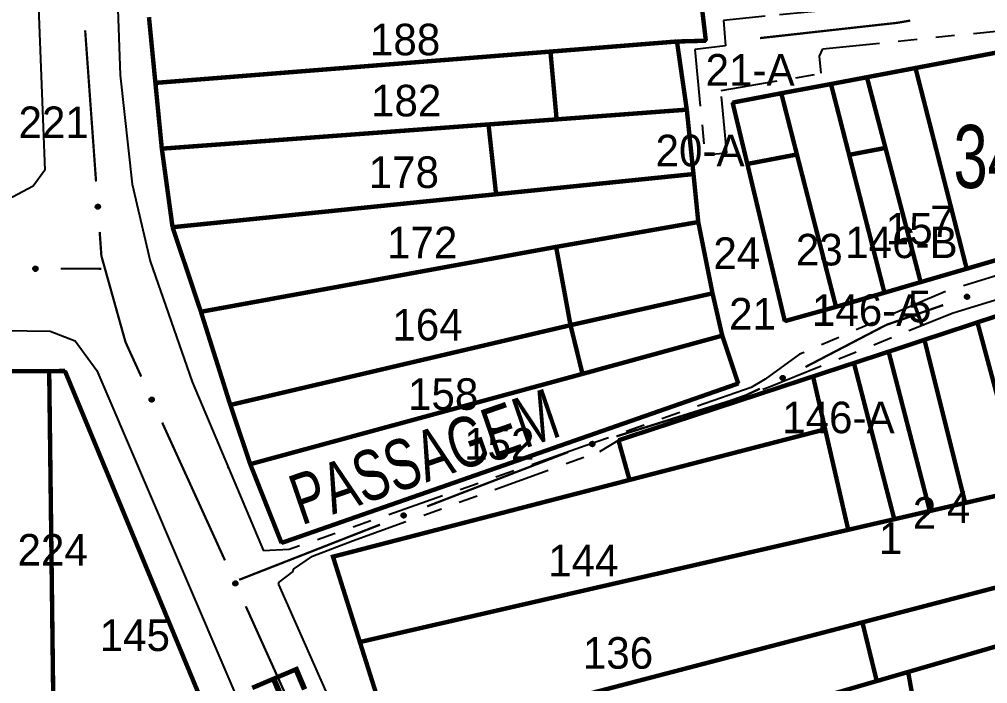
# Model space of a CAD drawing. Extents: x 202481 to 204056, y 4838981 to 4840330.
# Drawn here: x 203738.7 to 203815.5, y 4839461.8 to 4839514.5 of the extents above; entities that cross this region are included whole.
import ezdxf
from ezdxf.enums import TextEntityAlignment as Align

# ---------------------------------------------------------------- set-up
doc = ezdxf.new("R2010")
doc.units = 0
doc.header["$LTSCALE"] = 1.5
doc.header["$MEASUREMENT"] = 0
doc.linetypes.add('TRACO_25', pattern=[8, 3, -1, 1, -1, 1, -1])
for name, color, linetype in [('CD_MALHA_LOTES', 7, 'CONTINUOUS'), ('CD_TXT_QUADRA', 7, 'CONTINUOUS'), ('RU-QUADRA', 210, 'CONTINUOUS'), ('SV-EIXO-RUA-N-PAV', 6, 'CONTINUOUS'), ('SV-EIXO-RUA-PAV', 20, 'CONTINUOUS'), ('SV-RUA-NAO-PAV', 7, 'CONTINUOUS'), ('SV-RUA-PAVIM', 7, 'CONTINUOUS'), ('SV-TXT-RUA-N-PAV', 7, 'CONTINUOUS'), ('Th_NmrPort', 1, 'CONTINUOUS')]:
    doc.layers.add(name, color=color, linetype=linetype)
doc.styles.add('ARIAL', font='ARIAL.SHX')

msp = doc.modelspace()

# ---------------------------------------------------------------- linework, layer by layer
at = {"layer": 'CD_MALHA_LOTES', "linetype": 'Continuous', "const_width": 0.35, "flags": 128}
for points in [[(203792.77, 4839515.9), (203793.14, 4839512.77)], [(203749.5, 4839509.43), (203748.99, 4839514.64)], [(203780.82, 4839511.91), (203790.85, 4839512.71)], [(203793.14, 4839512.77), (203790.85, 4839512.71)], [(203790.85, 4839512.71), (203791.63, 4839507.31)], [(203749.5, 4839509.43), (203780.82, 4839511.91)], [(203781.31, 4839506.54), (203780.82, 4839511.91)], [(203809.76, 4839510.61), (203816.65, 4839511.92)], [(203805.91, 4839509.88), (203809.76, 4839510.61)], [(203813.82, 4839494.71), (203809.76, 4839510.61)], [(203803.06, 4839509.34), (203805.91, 4839509.88)], [(203807.38, 4839504.28), (203805.91, 4839509.88)], [(203750.01, 4839504.22), (203749.5, 4839509.43)], [(203799.12, 4839508.61), (203803.06, 4839509.34)], [(203804.5, 4839503.73), (203803.06, 4839509.34)], [(203795.26, 4839507.87), (203799.12, 4839508.61)], [(203800.36, 4839503.76), (203799.12, 4839508.61)], [(203796.43, 4839503.01), (203795.26, 4839507.87)], [(203791.63, 4839507.31), (203781.31, 4839506.54)], [(203791.63, 4839507.31), (203792.16, 4839502.21)], [(203750.01, 4839504.22), (203775.91, 4839506.14)], [(203775.91, 4839506.14), (203781.31, 4839506.54)], [(203776.51, 4839500.61), (203775.91, 4839506.14)], [(203750.86, 4839498), (203750.01, 4839504.22)], [(203796.43, 4839503.01), (203800.36, 4839503.76)], [(203803.46, 4839491.69), (203800.36, 4839503.76)], [(203804.5, 4839503.73), (203807.38, 4839504.28)], [(203807.3, 4839492.81), (203804.5, 4839503.73)], [(203810.17, 4839493.65), (203807.38, 4839504.28)], [(203799.4, 4839490.56), (203796.43, 4839503.01)], [(203792.16, 4839502.21), (203776.51, 4839500.61)], [(203792.16, 4839502.21), (203792.54, 4839498.41)], [(203750.86, 4839498), (203776.51, 4839500.61)], [(203781.27, 4839496.44), (203792.54, 4839498.41)], [(203792.54, 4839498.41), (203793.67, 4839492.76)], [(203753.11, 4839491.3), (203750.86, 4839498)], [(203753.11, 4839491.3), (203781.27, 4839496.44)], [(203782.41, 4839490.24), (203781.27, 4839496.44)], [(203820.54, 4839496.68), (203813.82, 4839494.71)], [(203813.82, 4839494.71), (203810.17, 4839493.65)], [(203810.17, 4839493.65), (203807.3, 4839492.81)], [(203782.41, 4839490.24), (203793.67, 4839492.76)], [(203793.67, 4839492.76), (203794.44, 4839489.41)], [(203807.3, 4839492.81), (203803.46, 4839491.69)], [(203803.46, 4839491.69), (203799.4, 4839490.56)], [(203814.67, 4839490.46), (203818.55, 4839491.74)], [(203755.44, 4839483.92), (203753.11, 4839491.3)], [(203755.44, 4839483.92), (203782.41, 4839490.24)], [(203783.36, 4839486.38), (203782.41, 4839490.24)], [(203810.47, 4839489.08), (203814.67, 4839490.46)], [(203816.53, 4839483.56), (203814.67, 4839490.46)], [(203794.44, 4839489.41), (203783.36, 4839486.38)], [(203794.44, 4839489.41), (203795.71, 4839485.62)], [(203807.63, 4839488.14), (203810.47, 4839489.08)], [(203813.7, 4839476.16), (203810.47, 4839489.08)], [(203804.88, 4839487.24), (203807.63, 4839488.14)], [(203810.9, 4839475.52), (203807.63, 4839488.14)], [(203801.64, 4839486.18), (203804.88, 4839487.24)], [(203808.08, 4839474.87), (203804.88, 4839487.24)], [(203734.66, 4839486.6), (203741.08, 4839486.6)], [(203741.08, 4839486.6), (203742.33, 4839486.61)], [(203741.43, 4839458.34), (203741.08, 4839486.6)], [(203742.33, 4839486.61), (203753.91, 4839458.68)], [(203757.02, 4839479.23), (203783.36, 4839486.38)], [(203786.21, 4839481.12), (203801.64, 4839486.18)], [(203802.6, 4839481.99), (203801.64, 4839486.18)], [(203795.71, 4839485.62), (203759.5, 4839472.99)], [(203757.02, 4839479.23), (203755.44, 4839483.92)], [(203802.6, 4839481.99), (203787.09, 4839477.98)], [(203804.43, 4839474.03), (203802.6, 4839481.99)], [(203787.09, 4839477.98), (203786.21, 4839481.12)], [(203759.5, 4839472.99), (203757.02, 4839479.23)], [(203765.71, 4839465.14), (203763.58, 4839471.9), (203787.09, 4839477.98)], [(203821.63, 4839477.98), (203813.7, 4839476.16)], [(203813.7, 4839476.16), (203810.9, 4839475.52)], [(203810.9, 4839475.52), (203808.08, 4839474.87)], [(203808.08, 4839474.87), (203804.43, 4839474.03)], [(203805.55, 4839466.7), (203825.58, 4839471.92), (203824.9, 4839475)], [(203804.43, 4839474.03), (203765.71, 4839465.14)], [(203768.29, 4839456.98), (203805.55, 4839466.7)], [(203806.69, 4839462.05), (203805.55, 4839466.7)], [(203822.96, 4839466.77), (203809.18, 4839462.77)], [(203768.29, 4839456.98), (203765.71, 4839465.14)], [(203809.18, 4839462.77), (203806.69, 4839462.05)], [(203809.63, 4839460.25), (203809.18, 4839462.77)], [(203770.05, 4839451.42), (203806.69, 4839462.05)]]:
    msp.add_lwpolyline(points, dxfattribs=at)
at = {"layer": 'RU-QUADRA', "linetype": 'Continuous', "const_width": 0.18, "flags": 128}
for points in [[(203792.77, 4839515.9), (203793.14, 4839512.77), (203790.85, 4839512.71), (203791.63, 4839507.31), (203792.16, 4839502.21), (203792.54, 4839498.41), (203793.67, 4839492.76), (203794.44, 4839489.41), (203795.71, 4839485.62), (203759.5, 4839472.99), (203757.02, 4839479.23), (203755.44, 4839483.92), (203753.11, 4839491.3), (203750.86, 4839498), (203750.01, 4839504.22), (203749.5, 4839509.43), (203748.99, 4839514.64)], [(203816.65, 4839511.92), (203809.76, 4839510.61), (203805.91, 4839509.88), (203803.06, 4839509.34), (203799.12, 4839508.61), (203795.26, 4839507.87), (203796.43, 4839503.01), (203799.4, 4839490.56), (203803.46, 4839491.69), (203807.3, 4839492.81), (203810.17, 4839493.65), (203813.82, 4839494.71), (203820.54, 4839496.68)], [(203734.66, 4839486.6), (203741.08, 4839486.6), (203742.33, 4839486.61), (203753.91, 4839458.68), (203758.22, 4839448.3), (203763.05, 4839439.04), (203763.49, 4839435.69), (203753.89, 4839435.47), (203748, 4839435.33), (203741.69, 4839435.19), (203735.58, 4839435.05)]]:
    msp.add_lwpolyline(points, dxfattribs=at)
at = {"layer": 'RU-QUADRA', "linetype": 'Continuous'}
msp.add_lwpolyline([(203842.98, 4839489.27, 0.18, 0.18, 0), (203840.64, 4839499.02, 0.18, 0.18, 0), (203838.07, 4839498.18, 0.18, 0.18, 0), (203832.26, 4839496.26, 0.18, 0.18, 0), (203828.77, 4839495.11, 0.18, 0.18, 0), (203824.67, 4839493.76, 0.18, 0.18, 0), (203820.82, 4839492.49, 0.18, 0.18, 0), (203818.55, 4839491.74, 0.18, 0.18, 0), (203814.67, 4839490.46, 0.18, 0.18, 0), (203810.47, 4839489.08, 0.18, 0.18, 0), (203807.63, 4839488.14, 0.18, 0.18, 0), (203804.88, 4839487.24, 0.18, 0.18, 0), (203801.64, 4839486.18, 0.18, 0.18, 0), (203786.21, 4839481.12, 0.18, 0.18, 0), (203787.09, 4839477.98, 0.18, 0.18, 0), (203763.58, 4839471.9, 0.18, 0.18, 0), (203765.71, 4839465.14, 0.18, 0.18, 0), (203768.29, 4839456.98, 0.18, 0.18, 0)], format="xyseb", dxfattribs=at)
at = {"layer": 'SV-EIXO-RUA-N-PAV', "const_width": 0.18}
for points in [[(203797.43, 4839512.98), (203807.368837, 4839514.084316)], [(203807.368837, 4839514.084316), (203808.32, 4839514.19)], [(203808.32, 4839514.19), (203809.347617, 4839514.368379)], [(203807.44, 4839490.26), (203811.955164, 4839491.830961)], [(203801.036256, 4839486.926673), (203807.245431, 4839490.158722)], [(203807.245431, 4839490.158722), (203807.44, 4839490.26)], [(203795.98, 4839484.53), (203797.424395, 4839485.208617)], [(203786.048657, 4839481.429298), (203795.594234, 4839484.409559)], [(203795.594234, 4839484.409559), (203795.98, 4839484.53)], [(203771.045358, 4839475.88629), (203782.244895, 4839480.195626)], [(203756.14, 4839470.07), (203767.315176, 4839474.442121)]]:
    msp.add_lwpolyline(points, dxfattribs=at)
at = {"layer": 'SV-EIXO-RUA-N-PAV'}
for points in [[(203813.672222, 4839492.54493), (203813.692894, 4839492.589254), (203813.719725, 4839492.623122), (203813.750233, 4839492.644928), (203813.782217, 4839492.657168), (203813.816349, 4839492.666005), (203813.852726, 4839492.667322), (203813.893425, 4839492.65984), (203813.938034, 4839492.639415), (203813.970922, 4839492.609649), (203813.993901, 4839492.580883), (203814.008584, 4839492.548267), (203814.016613, 4839492.514966), (203814.016732, 4839492.477134), (203814.008747, 4839492.435964), (203813.987123, 4839492.391604), (203813.960591, 4839492.358582), (203813.930528, 4839492.338265), (203813.897645, 4839492.32371), (203813.862691, 4839492.315107), (203813.826974, 4839492.31402), (203813.785537, 4839492.322133), (203813.742037, 4839492.344057), (203813.708799, 4839492.370143), (203813.688065, 4839492.399913), (203813.674465, 4839492.43261), (203813.665186, 4839492.466735), (203813.66234, 4839492.503248), (203813.672222, 4839492.54493)], [(203799.05771, 4839486.097618), (203799.073651, 4839486.143855), (203799.096807, 4839486.180334), (203799.124877, 4839486.205201), (203799.155412, 4839486.220707), (203799.188437, 4839486.233052), (203799.224479, 4839486.238153), (203799.265736, 4839486.234953), (203799.31223, 4839486.219287), (203799.348041, 4839486.19311), (203799.373892, 4839486.166895), (203799.391894, 4839486.135986), (203799.403349, 4839486.103703), (203799.407409, 4839486.066089), (203799.403758, 4839486.024311), (203799.386874, 4839485.97794), (203799.363928, 4839485.942333), (203799.336145, 4839485.918993), (203799.304957, 4839485.901092), (203799.27109, 4839485.888893), (203799.235682, 4839485.88409), (203799.193624, 4839485.887842), (203799.148077, 4839485.905113), (203799.112302, 4839485.927594), (203799.088578, 4839485.955041), (203799.071646, 4839485.986143), (203799.058861, 4839486.019116), (203799.052225, 4839486.055133), (203799.05771, 4839486.097618)], [(203783.969583, 4839480.895504), (203783.991672, 4839480.93914), (203784.019579, 4839480.972126), (203784.050774, 4839480.992939), (203784.083136, 4839481.004142), (203784.117534, 4839481.011875), (203784.153935, 4839481.01202), (203784.194372, 4839481.003232), (203784.2383, 4839480.981381), (203784.270212, 4839480.950572), (203784.292253, 4839480.92108), (203784.305879, 4839480.888008), (203784.312831, 4839480.854466), (203784.311731, 4839480.81665), (203784.302425, 4839480.775758), (203784.279384, 4839480.732118), (203784.251803, 4839480.699967), (203784.221101, 4839480.680628), (203784.187766, 4839480.667141), (203784.152553, 4839480.659667), (203784.11682, 4839480.65973), (203784.075666, 4839480.669174), (203784.032894, 4839480.692487), (203784.000513, 4839480.71963), (203783.980749, 4839480.750052), (203783.968209, 4839480.78317), (203783.960033, 4839480.817577), (203783.958364, 4839480.854162), (203783.969583, 4839480.895504)], [(203769.005141, 4839475.219208), (203769.024363, 4839475.26418), (203769.05008, 4839475.298902), (203769.079864, 4839475.321687), (203769.111434, 4839475.33496), (203769.14526, 4839475.3449), (203769.181576, 4839475.347398), (203769.222496, 4839475.341243), (203769.267745, 4839475.322277), (203769.301582, 4839475.293595), (203769.325483, 4839475.26559), (203769.341218, 4839475.233468), (203769.350324, 4839475.200445), (203769.351672, 4839475.162637), (203769.345029, 4839475.121229), (203769.324857, 4839475.076191), (203769.299411, 4839475.042324), (203769.270024, 4839475.021041), (203769.23763, 4839475.005427), (203769.202975, 4839474.995692), (203769.167313, 4839474.993446), (203769.125633, 4839475.000209), (203769.081444, 4839475.020708), (203769.047377, 4839475.045701), (203769.025687, 4839475.074782), (203769.011032, 4839475.10702), (203769.000649, 4839475.140826), (203768.996618, 4839475.177227), (203769.005141, 4839475.219208)]]:
    msp.add_lwpolyline(points, close=True, dxfattribs=at)
for points in [[(203813.66234, 4839492.503248), (203813.938034, 4839492.639415)], [(203813.665186, 4839492.466735), (203813.970922, 4839492.609649)], [(203813.668277, 4839492.486412), (203813.950004, 4839492.623442)], [(203813.668666, 4839492.522667), (203813.913019, 4839492.646693)], [(203813.672222, 4839492.54493), (203813.893425, 4839492.65984)], [(203813.673043, 4839492.451952), (203813.977127, 4839492.595316)], [(203813.674465, 4839492.43261), (203813.993901, 4839492.580883)], [(203813.683861, 4839492.416707), (203814.000441, 4839492.561529)], [(203813.684463, 4839492.568616), (203813.866229, 4839492.660753)], [(203813.688065, 4839492.399913), (203814.008584, 4839492.548267)], [(203813.692894, 4839492.589254), (203813.852726, 4839492.667322)], [(203813.701963, 4839492.385442), (203814.009913, 4839492.530151)], [(203813.708106, 4839492.608627), (203813.826501, 4839492.662823)], [(203813.708799, 4839492.370143), (203814.016613, 4839492.514966)], [(203813.719725, 4839492.623122), (203813.816349, 4839492.666005)], [(203813.727797, 4839492.356867), (203814.01255, 4839492.493505)], [(203813.742037, 4839492.344057), (203814.016732, 4839492.477134)], [(203813.766911, 4839492.335802), (203814.010032, 4839492.455065)], [(203813.785537, 4839492.322133), (203814.008747, 4839492.435964)], [(203813.810675, 4839492.322133), (203813.990761, 4839492.410796)], [(203813.826974, 4839492.31402), (203813.987123, 4839492.391604)], [(203813.848723, 4839492.316589), (203813.967958, 4839492.372523)], [(203813.862691, 4839492.315107), (203813.960591, 4839492.358582)], [(203799.052225, 4839486.055133), (203799.31223, 4839486.219287)], [(203799.056493, 4839486.075105), (203799.286593, 4839486.223918)], [(203799.05771, 4839486.097618), (203799.265736, 4839486.234953)], [(203799.058861, 4839486.019116), (203799.348041, 4839486.19311)], [(203799.059884, 4839486.039008), (203799.325799, 4839486.204648)], [(203799.067417, 4839486.122451), (203799.238593, 4839486.233027)], [(203799.073651, 4839486.143855), (203799.224479, 4839486.238153)], [(203799.086762, 4839486.164707), (203799.198865, 4839486.230945)], [(203799.096807, 4839486.180334), (203799.188437, 4839486.233052)], [(203799.068215, 4839486.005232), (203799.355706, 4839486.179501)], [(203799.071646, 4839485.986143), (203799.373892, 4839486.166895)], [(203799.082647, 4839485.971306), (203799.382413, 4839486.148328)], [(203799.088578, 4839485.955041), (203799.391894, 4839486.135986)], [(203799.103908, 4839485.942097), (203799.395104, 4839486.118107)], [(203799.112302, 4839485.927594), (203799.403349, 4839486.103703)], [(203799.132579, 4839485.91637), (203799.401545, 4839486.081935)], [(203799.148077, 4839485.905113), (203799.407409, 4839486.066089)], [(203799.173675, 4839485.899495), (203799.403046, 4839486.043442)], [(203799.193624, 4839485.887842), (203799.403758, 4839486.024311)], [(203799.218625, 4839485.890461), (203799.388492, 4839485.997406)], [(203799.235682, 4839485.88409), (203799.386874, 4839485.97794)], [(203799.257044, 4839485.888912), (203799.369802, 4839485.956965)], [(203799.27109, 4839485.888893), (203799.363928, 4839485.942333)], [(203783.958364, 4839480.854162), (203784.2383, 4839480.981381)], [(203783.960033, 4839480.817577), (203784.270212, 4839480.950572)], [(203783.963756, 4839480.837144), (203784.249749, 4839480.965031)], [(203783.965312, 4839480.873367), (203784.213533, 4839480.989461)], [(203783.96741, 4839480.802548), (203784.275953, 4839480.936045)], [(203783.968209, 4839480.78317), (203784.292253, 4839480.92108)], [(203783.969583, 4839480.895504), (203784.194372, 4839481.003232)], [(203783.977087, 4839480.766973), (203784.298166, 4839480.901526)], [(203783.980749, 4839480.750052), (203784.305879, 4839480.888008)], [(203783.982581, 4839480.918784), (203784.16722, 4839481.00502)], [(203783.991672, 4839480.93914), (203784.153935, 4839481.01202)], [(203783.994173, 4839480.735141), (203784.306624, 4839480.869859)], [(203784.000513, 4839480.71963), (203784.312831, 4839480.854466)], [(203784.0075, 4839480.958012), (203784.127578, 4839481.008368)], [(203784.019074, 4839480.705749), (203784.308079, 4839480.833147)], [(203784.019579, 4839480.972126), (203784.117534, 4839481.011875)], [(203784.032894, 4839480.692487), (203784.311731, 4839480.81665)], [(203784.057489, 4839480.683435), (203784.304325, 4839480.794808)], [(203784.075666, 4839480.669174), (203784.302425, 4839480.775758)], [(203784.10079, 4839480.668365), (203784.283638, 4839480.751183)], [(203784.11682, 4839480.65973), (203784.279384, 4839480.732118)], [(203784.13864, 4839480.661599), (203784.259615, 4839480.713663)], [(203784.152553, 4839480.659667), (203784.251803, 4839480.699967)], [(203768.996618, 4839475.177227), (203769.267745, 4839475.322277)], [(203769.000649, 4839475.140826), (203769.301582, 4839475.293595)], [(203769.00231, 4839475.196841), (203769.242507, 4839475.328738)], [(203769.003099, 4839475.160593), (203769.280227, 4839475.306701)], [(203769.005141, 4839475.219208), (203769.222496, 4839475.341243)], [(203769.008982, 4839475.126306), (203769.30825, 4839475.27947)], [(203769.011032, 4839475.10702), (203769.325483, 4839475.26559)], [(203769.016607, 4839475.243279), (203769.195285, 4839475.341271)], [(203769.020939, 4839475.091431), (203769.332648, 4839475.246459)], [(203769.024363, 4839475.26418), (203769.181576, 4839475.347398)], [(203769.025687, 4839475.074782), (203769.341218, 4839475.233468)], [(203769.038938, 4839475.284037), (203769.15551, 4839475.34205)], [(203769.040047, 4839475.06077), (203769.343135, 4839475.215405)], [(203769.047377, 4839475.045701), (203769.350324, 4839475.200445)], [(203769.05008, 4839475.298902), (203769.14526, 4839475.3449)], [(203769.066796, 4839475.033049), (203769.346961, 4839475.178864)], [(203769.081444, 4839475.020708), (203769.351672, 4839475.162637)], [(203769.106573, 4839475.013265), (203769.345693, 4839475.140362)], [(203769.125633, 4839475.000209), (203769.345029, 4839475.121229)], [(203769.150758, 4839475.001026), (203769.327869, 4839475.095491)], [(203769.167313, 4839474.993446), (203769.324857, 4839475.076191)], [(203769.188966, 4839474.996721), (203769.306322, 4839475.056497)], [(203769.202975, 4839474.995692), (203769.299411, 4839475.042324)]]:
    msp.add_lwpolyline(points, dxfattribs=at)
at = {"layer": 'SV-EIXO-RUA-PAV', "const_width": 0.18}
for points in [[(203744.794631, 4839501.618107), (203743.931437, 4839513.587021)], [(203745.22, 4839495.72), (203745.082362, 4839497.628469)], [(203745.243348, 4839495.636634), (203745.22, 4839495.72)], [(203747.13, 4839488.9), (203745.243348, 4839495.636634)], [(203741.991443, 4839494.713345), (203744.991443, 4839494.713515)], [(203744.991443, 4839494.713515), (203745.22, 4839494.71)], [(203747.131729, 4839488.896209), (203747.13, 4839488.9)], [(203748.37652, 4839486.16665), (203747.131729, 4839488.896209)], [(203755.015407, 4839471.609), (203750.036242, 4839482.527237)], [(203761.604878, 4839457.028933), (203756.669229, 4839467.966911)]]:
    msp.add_lwpolyline(points, dxfattribs=at)
at = {"layer": 'SV-EIXO-RUA-PAV'}
for points in [[(203744.839036, 4839499.472061), (203744.801605, 4839499.50354), (203744.775872, 4839499.538249), (203744.762741, 4839499.573376), (203744.759231, 4839499.607441), (203744.759566, 4839499.642697), (203744.767746, 4839499.678167), (203744.785545, 4839499.715524), (203744.816859, 4839499.753295), (203744.854147, 4839499.777319), (203744.887896, 4839499.792035), (203744.923207, 4839499.79774), (203744.957451, 4839499.796841), (203744.994014, 4839499.787126), (203745.031696, 4839499.768718), (203745.068914, 4839499.736312), (203745.093908, 4839499.702111), (203745.105717, 4839499.667802), (203745.111228, 4839499.632266), (203745.110454, 4839499.596277), (203745.102224, 4839499.561505), (203745.083623, 4839499.523599), (203745.05115, 4839499.487289), (203745.017324, 4839499.46197), (203744.98319, 4839499.449683), (203744.948082, 4839499.445045), (203744.912717, 4839499.444951), (203744.876719, 4839499.451689), (203744.839036, 4839499.472061)], [(203739.847756, 4839494.823304), (203739.881844, 4839494.858376), (203739.918313, 4839494.881548), (203739.954293, 4839494.89212), (203739.988522, 4839494.893172), (203740.023663, 4839494.890304), (203740.058453, 4839494.879596), (203740.094434, 4839494.859158), (203740.129856, 4839494.82521), (203740.151139, 4839494.786291), (203740.16339, 4839494.751571), (203740.166543, 4839494.715942), (203740.163184, 4839494.681851), (203740.150866, 4839494.646081), (203740.129799, 4839494.60982), (203740.094801, 4839494.575028), (203740.058892, 4839494.552556), (203740.023822, 4839494.543244), (203739.987982, 4839494.540302), (203739.952142, 4839494.543659), (203739.918052, 4839494.554368), (203739.88158, 4839494.575645), (203739.847698, 4839494.610644), (203739.824876, 4839494.646202), (203739.815074, 4839494.681132), (203739.812972, 4839494.716482), (203739.81542, 4839494.751762), (203739.824728, 4839494.787182), (203739.847756, 4839494.823304)], [(203749.165841, 4839484.17054), (203749.119788, 4839484.187005), (203749.083574, 4839484.210573), (203749.059028, 4839484.238924), (203749.043869, 4839484.269633), (203749.0319, 4839484.302796), (203749.027209, 4839484.338893), (203749.030877, 4839484.380111), (203749.04707, 4839484.426425), (203749.073652, 4839484.461936), (203749.100159, 4839484.487488), (203749.13127, 4839484.505138), (203749.163681, 4839484.516226), (203749.201338, 4839484.519858), (203749.243072, 4839484.515733), (203749.289249, 4839484.498324), (203749.324593, 4839484.474974), (203749.347615, 4839484.446929), (203749.365161, 4839484.41554), (203749.376975, 4839484.381536), (203749.381376, 4839484.346076), (203749.377147, 4839484.304063), (203749.35936, 4839484.258715), (203749.336474, 4839484.223197), (203749.308759, 4839484.199787), (203749.277467, 4839484.183209), (203749.244351, 4839484.170799), (203749.208261, 4839484.164573), (203749.165841, 4839484.17054)], [(203755.804729, 4839469.61289), (203755.758675, 4839469.629355), (203755.722461, 4839469.652923), (203755.697915, 4839469.681274), (203755.682756, 4839469.711983), (203755.670787, 4839469.745146), (203755.666096, 4839469.781243), (203755.669764, 4839469.822461), (203755.685957, 4839469.868775), (203755.712539, 4839469.904286), (203755.739046, 4839469.929838), (203755.770157, 4839469.947488), (203755.802568, 4839469.958576), (203755.840225, 4839469.962208), (203755.881959, 4839469.958083), (203755.928136, 4839469.940674), (203755.96348, 4839469.917324), (203755.986503, 4839469.889279), (203756.004049, 4839469.85789), (203756.015863, 4839469.823886), (203756.020263, 4839469.788425), (203756.016034, 4839469.746413), (203755.998247, 4839469.701065), (203755.975361, 4839469.665547), (203755.947646, 4839469.642137), (203755.916354, 4839469.625559), (203755.883238, 4839469.613149), (203755.847148, 4839469.606923), (203755.804729, 4839469.61289)]]:
    msp.add_lwpolyline(points, close=True, dxfattribs=at)
for points in [[(203744.775872, 4839499.538249), (203744.759566, 4839499.642697)], [(203744.78685, 4839499.523263), (203744.765277, 4839499.651673)], [(203744.801605, 4839499.50354), (203744.767746, 4839499.678167)], [(203744.819344, 4839499.490037), (203744.777597, 4839499.6895)], [(203744.839036, 4839499.472061), (203744.785545, 4839499.715524)], [(203744.859611, 4839499.462843), (203744.803332, 4839499.73103)], [(203744.876719, 4839499.451689), (203744.816859, 4839499.753295)], [(203744.894519, 4839499.453048), (203744.835393, 4839499.760703)], [(203744.912717, 4839499.444951), (203744.854147, 4839499.777319)], [(203744.929035, 4839499.448697), (203744.869601, 4839499.779587)], [(203744.948082, 4839499.445045), (203744.887896, 4839499.792035)], [(203744.965879, 4839499.449986), (203744.908285, 4839499.793321)], [(203744.98319, 4839499.449683), (203744.923207, 4839499.79774)], [(203745.000774, 4839499.459343), (203744.941046, 4839499.794316)], [(203745.017324, 4839499.46197), (203744.957451, 4839499.796841)], [(203745.03508, 4839499.476866), (203744.977119, 4839499.787341)], [(203745.05115, 4839499.487289), (203744.994014, 4839499.787126)], [(203745.065585, 4839499.509163), (203745.013585, 4839499.774922)], [(203745.083623, 4839499.523599), (203745.031696, 4839499.768718)], [(203745.090154, 4839499.547873), (203745.051326, 4839499.744811)], [(203745.102224, 4839499.561505), (203745.068914, 4839499.736312)], [(203745.105393, 4839499.583174), (203745.082361, 4839499.712847)], [(203745.110454, 4839499.596277), (203745.093908, 4839499.702111)], [(203739.812972, 4839494.716482), (203740.16339, 4839494.751571)], [(203739.815074, 4839494.681132), (203740.166543, 4839494.715942)], [(203739.81542, 4839494.751762), (203740.151139, 4839494.786291)], [(203739.816621, 4839494.698375), (203740.163208, 4839494.731143)], [(203739.817984, 4839494.735217), (203740.15229, 4839494.770714)], [(203739.823446, 4839494.662898), (203740.161846, 4839494.698395)], [(203739.824728, 4839494.787182), (203740.129856, 4839494.82521)], [(203739.824805, 4839494.769331), (203740.135914, 4839494.806191)], [(203739.824876, 4839494.646202), (203740.163184, 4839494.681851)], [(203739.837083, 4839494.803445), (203740.108621, 4839494.840302)], [(203739.838458, 4839494.627421), (203740.152296, 4839494.662917)], [(203739.847698, 4839494.610644), (203740.150866, 4839494.646081)], [(203739.847756, 4839494.823304), (203740.094434, 4839494.859158)], [(203739.867101, 4839494.841653), (203740.069048, 4839494.868955)], [(203739.868479, 4839494.594675), (203740.137288, 4839494.627438)], [(203739.881844, 4839494.858376), (203740.058453, 4839494.879596)], [(203739.902577, 4839494.871674), (203740.032205, 4839494.883963)], [(203739.918313, 4839494.881548), (203740.023663, 4839494.890304)], [(203739.88158, 4839494.575645), (203740.129799, 4839494.60982)], [(203739.905323, 4839494.567386), (203740.104542, 4839494.591959)], [(203739.918052, 4839494.554368), (203740.094801, 4839494.575028)], [(203739.939437, 4839494.549649), (203740.07043, 4839494.563302)], [(203739.952142, 4839494.543659), (203740.058892, 4839494.552556)], [(203749.119788, 4839484.187005), (203749.027209, 4839484.338893)], [(203749.165841, 4839484.17054), (203749.030877, 4839484.380111)], [(203749.083574, 4839484.210573), (203749.0319, 4839484.302796)], [(203749.14112, 4839484.180528), (203749.032495, 4839484.352948)], [(203749.099086, 4839484.200351), (203749.034125, 4839484.313199)], [(203749.188339, 4839484.169067), (203749.042147, 4839484.400842)], [(203749.208261, 4839484.164573), (203749.04707, 4839484.426425)], [(203749.224472, 4839484.172048), (203749.061862, 4839484.439827)], [(203749.244351, 4839484.170799), (203749.073652, 4839484.461936)], [(203749.258341, 4839484.179995), (203749.087347, 4839484.469446)], [(203749.277467, 4839484.183209), (203749.100159, 4839484.487488)], [(203749.292428, 4839484.194041), (203749.118821, 4839484.495797)], [(203749.308759, 4839484.199787), (203749.13127, 4839484.505138)], [(203749.321876, 4839484.214969), (203749.149184, 4839484.508144)], [(203749.336474, 4839484.223197), (203749.163681, 4839484.516226)], [(203749.347928, 4839484.243346), (203749.185427, 4839484.514174)], [(203749.35936, 4839484.258715), (203749.201338, 4839484.519858)], [(203749.365268, 4839484.284248), (203749.223934, 4839484.515238)], [(203749.377147, 4839484.304063), (203749.243072, 4839484.515733)], [(203749.374812, 4839484.329093), (203749.269802, 4839484.500163)], [(203749.381376, 4839484.346076), (203749.289249, 4839484.498324)], [(203749.376797, 4839484.367491), (203749.310028, 4839484.481015)], [(203749.376975, 4839484.381536), (203749.324593, 4839484.474974)], [(203755.758675, 4839469.629355), (203755.666096, 4839469.781243)], [(203755.804729, 4839469.61289), (203755.669764, 4839469.822461)], [(203755.722461, 4839469.652923), (203755.670787, 4839469.745146)], [(203755.780007, 4839469.622878), (203755.671382, 4839469.795298)], [(203755.737973, 4839469.642701), (203755.673012, 4839469.755549)], [(203755.827226, 4839469.611417), (203755.681035, 4839469.843192)], [(203755.847148, 4839469.606923), (203755.685957, 4839469.868775)], [(203755.863359, 4839469.614398), (203755.700749, 4839469.882177)], [(203755.883238, 4839469.613149), (203755.712539, 4839469.904286)], [(203755.897228, 4839469.622345), (203755.726234, 4839469.911796)], [(203755.916354, 4839469.625559), (203755.739046, 4839469.929838)], [(203755.931315, 4839469.636391), (203755.757709, 4839469.938147)], [(203755.947646, 4839469.642137), (203755.770157, 4839469.947488)], [(203755.960764, 4839469.657319), (203755.788071, 4839469.950494)], [(203755.975361, 4839469.665547), (203755.802568, 4839469.958576)], [(203755.986815, 4839469.685696), (203755.824314, 4839469.956524)], [(203755.998247, 4839469.701065), (203755.840225, 4839469.962208)], [(203756.004155, 4839469.726598), (203755.862821, 4839469.957588)], [(203756.016034, 4839469.746413), (203755.881959, 4839469.958083)], [(203756.013699, 4839469.771443), (203755.908689, 4839469.942512)], [(203756.020263, 4839469.788425), (203755.928136, 4839469.940674)], [(203756.015684, 4839469.809841), (203755.948915, 4839469.923364)], [(203756.015863, 4839469.823886), (203755.96348, 4839469.917324)]]:
    msp.add_lwpolyline(points, dxfattribs=at)
at = {"layer": 'SV-RUA-NAO-PAV', "linetype": 'TRACO_25'}
for points in [[(203816.98, 4839517.2, 4.61), (203815.42, 4839516.36, 4.61), (203797.84, 4839514.71, 4.78), (203794.53, 4839514.37, 4.92), (203794.69, 4839512.37, 4.92), (203792.26, 4839512.07, 4.92), (203793.07, 4839503.73, 4.92), (203794.81, 4839503.88, 4.92), (203794.35, 4839508.82, 4.92), (203802.29, 4839510.19, 4.92), (203802.16, 4839511.55, 4.92), (203802.42, 4839512.13, 4.92), (203816.18, 4839513.54, 4.81)], [(203850.89, 4839461.63, 4.54), (203850.61, 4839462.03, 4.54), (203846.23, 4839482.11, 4.54), (203843.32, 4839501.07, 4.68), (203842.98, 4839501.52, 4.68), (203842.23, 4839501.79, 4.68), (203840.79, 4839501.79, 4.68), (203811.95, 4839492.84, 4.68), (203800.57, 4839487.93, 4.54), (203797.84, 4839485.95, 4.54), (203796.73, 4839485.31, 4.54), (203783.58, 4839480.67, 4.91), (203760.1, 4839472.46, 6.08), (203758.08, 4839472.36, 6.08)], [(203759.26, 4839469.7, 6.03), (203759.32, 4839469.87, 6.03), (203760.41, 4839470.74, 6.03), (203760.44, 4839470.9, 6.03), (203761.96, 4839471.95, 6.03), (203765.13, 4839473.15, 6.03), (203784.73, 4839480.24, 5.42), (203786.34, 4839481.2, 5.42), (203798.11, 4839485.34, 5.42), (203812.75, 4839491.22, 4.52), (203828.89, 4839496.16, 3.98), (203840.77, 4839499.46, 3.77), (203841.65, 4839499.77, 3.77), (203842.03, 4839499.62, 3.77), (203842.31, 4839499.28, 3.77), (203844.88, 4839486.02, 3.77), (203849.61, 4839461.14, 3.68)]]:
    msp.add_polyline3d(points, dxfattribs=at)
at = {"layer": 'SV-RUA-PAVIM', "linetype": 'Continuous'}
for points in [[(203757.43, 4839580.93, 4.82), (203754.57, 4839581.02, 4.82), (203751.76, 4839581.12, 5.21), (203748.54, 4839579.36, 5.33), (203745.71, 4839575.62, 5.33), (203744.68, 4839571.57, 5.33), (203745.68, 4839539.18, 5.6), (203746.72, 4839510.03, 6), (203747.66, 4839501.41, 6.07), (203749.08, 4839495.3, 6.03), (203752.42, 4839485.74, 6.1), (203755.29, 4839478.95, 6.1), (203758.08, 4839472.36, 6.1)], [(203755.64, 4839433.17, 6.81), (203693.93, 4839431.88, 6.81), (203664.23, 4839432.26, 7.1), (203661.32, 4839433.42, 7.12), (203659.92, 4839436, 7.29), (203660.15, 4839439.37, 7.35), (203685.19, 4839488.82, 9.39), (203686.43, 4839490.24, 9.37), (203688.2, 4839490.52, 9.3), (203741.15, 4839489.77, 6.06), (203743.14, 4839489, 6.04), (203744.87, 4839486.66, 6.06), (203755.41, 4839462.03, 5.98), (203758.18, 4839455.56, 5.98), (203762.98, 4839444.75, 5.61), (203767.63, 4839435.47, 5.9), (203767.39, 4839434.36, 5.9), (203758.31, 4839433.23, 6.44), (203755.59, 4839433.17, 6.81)], [(203755.32, 4839478.88, 6.1), (203755.26, 4839479.01, 6.1)], [(203759.26, 4839469.7, 5.58), (203772.47, 4839439.85, 5.57), (203776.68, 4839433.37, 5.56), (203792.42, 4839414.3, 6.12), (203795.45, 4839411.56, 6.13), (203797.08, 4839410.79, 6.41), (203799.75, 4839410.53, 6.56), (203805.36, 4839410.55, 6.59), (203820.56, 4839408.75, 6.7), (203833.82, 4839406.52, 6.71), (203872.54, 4839399.32, 6.62), (203874.48, 4839399.02, 6.12), (203877.24, 4839399.36, 6.12), (203893.7, 4839405.71, 6.12), (203903.95, 4839410.67, 6.12), (203908.77, 4839411.65, 6.1), (203920.87, 4839413.48, 6.09), (203927.38, 4839414.06, 6.09), (203934.18, 4839412.89, 6.09), (203929.2, 4839384.66, 6.42)], [(203755.39, 4839462.08, 5.98), (203755.44, 4839461.97, 5.98)]]:
    msp.add_polyline3d(points, dxfattribs=at)
msp.add_polyline3d([(203734.19, 4839500.36, 6.43), (203696.41, 4839500.77, 9.14), (203694.75, 4839501.47, 9.14), (203693.85, 4839502.96, 9.16), (203693.79, 4839504.85, 9.16), (203694.08, 4839505.82, 9.16), (203728.7, 4839571.57, 6.48), (203730.21, 4839573.05, 6.39), (203732.75, 4839573.44, 6.27), (203735.25, 4839572.9, 6.16), (203736.71, 4839571.92, 5.95), (203738.09, 4839570.32, 5.66), (203740.73, 4839502.51, 5.77), (203739.8, 4839501.25, 5.79), (203738.16, 4839500.37, 6.11)], close=True, dxfattribs=at)

# ---------------------------------------------------------------- texts
at = {"layer": 'CD_TXT_QUADRA', "style": 'ARIAL', "width": 0.7}
msp.add_text('348844152', height=5, dxfattribs=at).set_placement((203812.77, 4839501.1))
at = {"layer": 'SV-TXT-RUA-N-PAV', "style": 'ARIAL', "width": 0.7}
for s, rotation, p in [('PASSAGEM', 19, (203761.08, 4839474.37)), ('FLORIANO', 293, (203756.98, 4839461.97))]:
    msp.add_text(s, height=4, rotation=rotation, dxfattribs=at).set_placement(p)
at = {"layer": 'Th_NmrPort', "color": 1}
for s, p in [('188', (203766.507047, 4839512.867045)), ('21-A', (203793.122563, 4839510.46344)), ('182', (203766.590786, 4839508.027748)), ('221', (203738.646667, 4839506.31)), ('20-A', (203789.152563, 4839504.07344)), ('178', (203766.407047, 4839502.357045)), ('7', (203810.924469, 4839498.460978)), ('15', (203807.404469, 4839497.880978)), ('172', (203767.859639, 4839496.78056)), ('146-B', (203804.184469, 4839496.800978)), ('24', (203793.739022, 4839495.944469)), ('23', (203800.274469, 4839496.220978)), ('21', (203794.979022, 4839491.144469)), ('146-A', (203801.544469, 4839491.430978)), ('5', (203809.164469, 4839491.720978)), ('164', (203768.285427, 4839490.274395)), ('158', (203769.525862, 4839484.782925)), ('146-A', (203799.186888, 4839482.930848)), ('152', (203773.976788, 4839480.841278)), ('4', (203812.248664, 4839475.824476)), ('2', (203809.548664, 4839475.364476)), ('1', (203806.858664, 4839473.364476)), ('224', (203738.568137, 4839472.445692)), ('144', (203780.63495, 4839471.590945)), ('145', (203745.078137, 4839465.675692)), ('136', (203783.385524, 4839464.278664))]:
    msp.add_text(s, height=2.5, dxfattribs=at).set_placement(p, align=Align.MIDDLE_LEFT)

doc.saveas('drawing.dxf')
